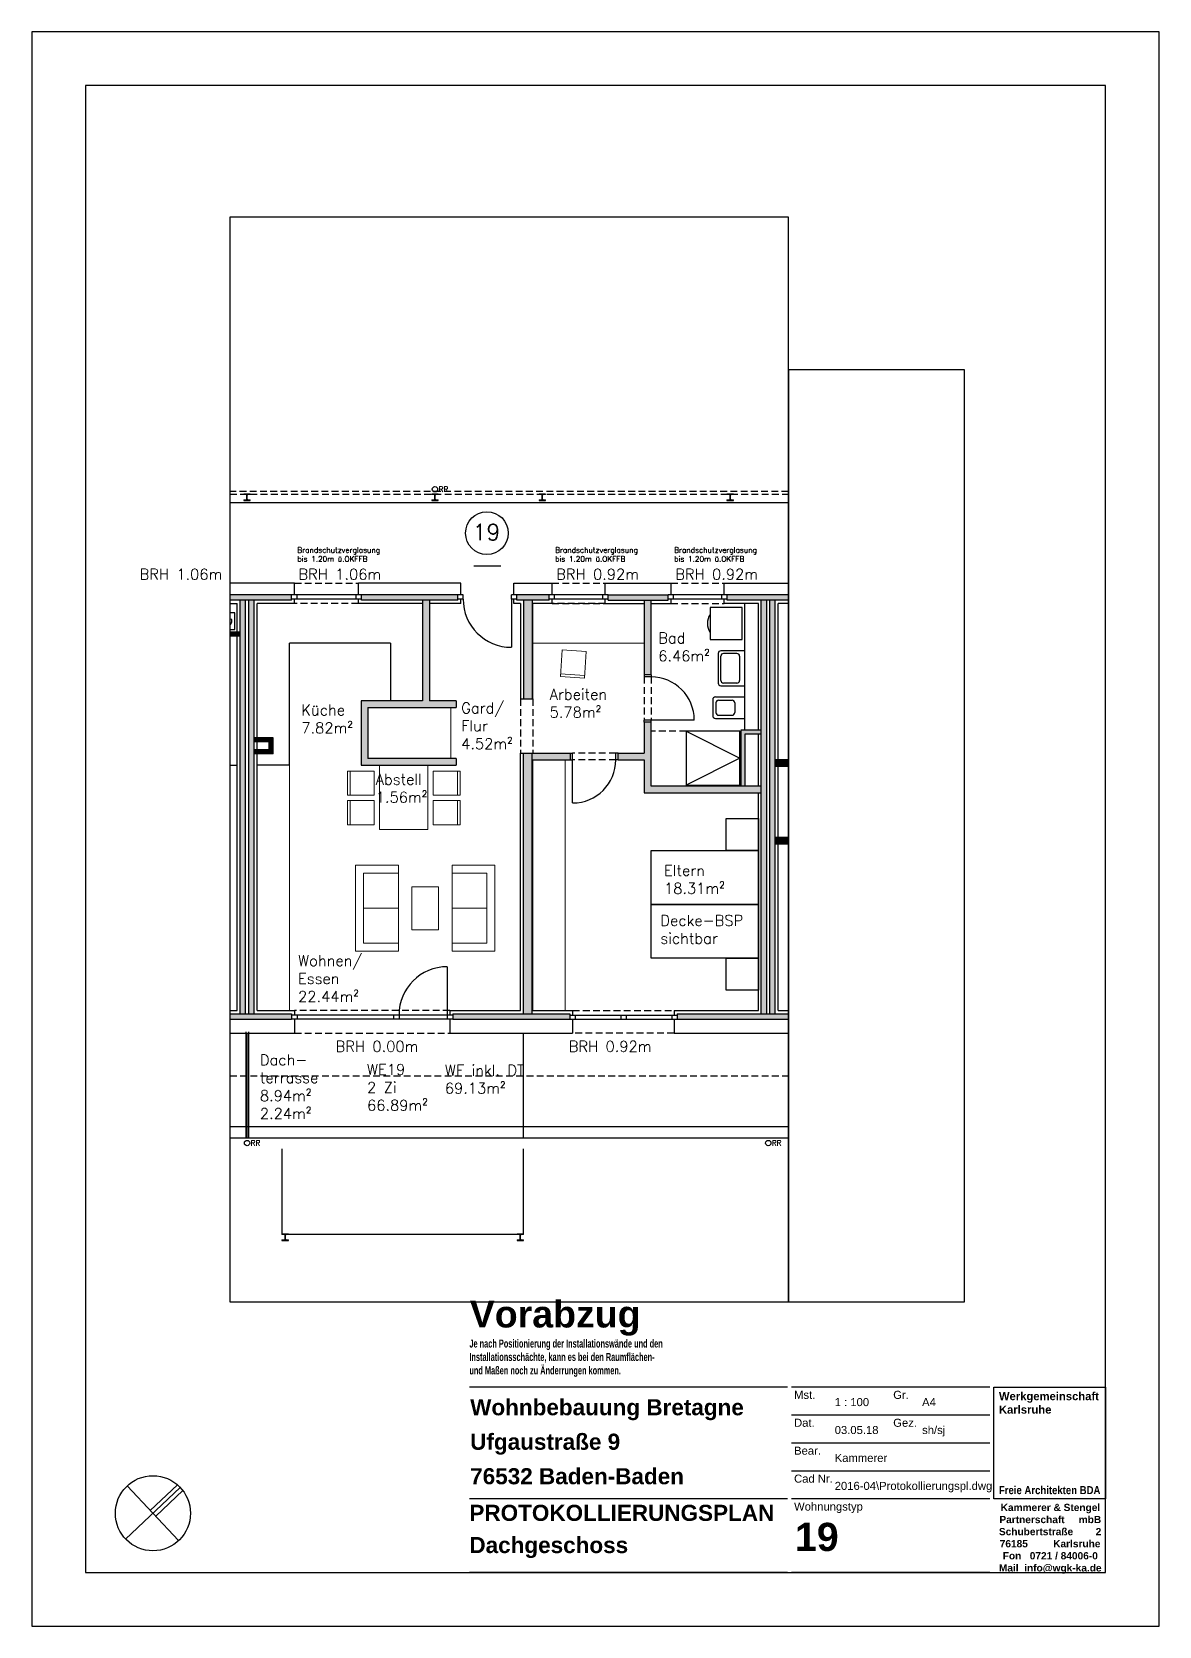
# Model space of a CAD drawing. Header units: metres. Extents: x -2868 to -408, y -3488 to 349.
# Drawn here: x -618.4 to -408.4, y 52.1 to 349.1 of the extents above; entities outside this region: 1.
import ezdxf

# ---------------------------------------------------------------- set-up
doc = ezdxf.new("R2010")
doc.units = ezdxf.units.M
doc.header["$LTSCALE"] = 0.02
doc.header["$XCLIPFRAME"] = 2
doc.linetypes.add('AUSGEZOGEN', pattern=[0])
doc.linetypes.add('VERDECKT', pattern=[9.525, 6.35, -3.175])
for name, color, linetype in [('A--Layout-PLANKOPF', 7, 'AUSGEZOGEN'), ('A-Anmerkungen-BSP-Decken Sichtbar', 10, 'AUSGEZOGEN'), ('A-Grundriss - Ansichtskante', 5, 'AUSGEZOGEN'), ('A-Grundriss - Bad', 4, 'AUSGEZOGEN'), ('A-Grundriss - Dämmung', 2, 'Continuous'), ('A-Grundriss - Fenster', 252, 'AUSGEZOGEN'), ('A-Grundriss - Fenster Sturz', 4, 'VERDECKT'), ('A-Grundriss - Küche', 4, 'AUSGEZOGEN'), ('A-Grundriss - Möbel', 252, 'AUSGEZOGEN'), ('A-Grundriss - Regenleitungen', 4, 'Continuous'), ('A-Grundriss - Regenleitungen Beschrif', 4, 'Continuous'), ('A-Grundriss - Sichtkante verdeckt', 7, 'VERDECKT'), ('A-Grundriss - Stützen-Laubengang', 3, 'AUSGEZOGEN'), ('A-Grundriss - Türen', 2, 'AUSGEZOGEN'), ('A-Grundriss - verdeckt', 255, 'VERDECKT'), ('A-Grundriss - Wand', 3, 'AUSGEZOGEN'), ('A-Layout-Text', 250, 'Continuous'), ('A-Schraffur - Holzbau', 21, 'Continuous'), ('A-Schraffur - Trockenbau', 254, 'Continuous'), ('A-Text BRH', 4, 'Continuous'), ('A-Text Wohnfl', 4, 'Continuous'), ('A-Text Wohnungsnummer', 4, 'Continuous'), ('vermarktung-logo1_1_0', 7, 'Continuous')]:
    doc.layers.add(name, color=color, linetype=linetype)
doc.layers.add('A-Afenster', color=80, linetype='Continuous', plot=False)
doc.styles.add('Arial', font='arial.ttf')
doc.styles.add('ARIAL-FETT', font='arialbd.ttf', dxfattribs={"width": 0.6})
doc.styles.add('Romans', font='Romans.shx')
picture_1 = doc.add_image_def('image1.png', size_in_pixel=(4513, 4513))

# ---------------------------------------------------------------- blocks, each defined once
blk = doc.blocks.new('kopf (mbr)')
at = {"color": 7}
blk.add_line((-37.75, 10), (-10, 10), dxfattribs=at)
at = {"color": 2}
blk.add_lwpolyline([(-37.75, 56), (-10, 56), (-10, 28.25), (-37.75, 28.25)], close=True, dxfattribs=at)
at = {"color": 2, "insert": (-36.46, 54.79), "char_height": 2, "width": 25.2066, "attachment_point": 1, "style": 'ARIAL-FETT'}
blk.add_mtext('{\\W1;Werkgemeinschaft Karlsruhe \\P\\P\\P\\P\\P\\P\\W0.85;Freie Architekten BDA}', dxfattribs=at)
at = {"color": 252, "insert": (-36.5, 27.05), "char_height": 1.8, "width": 25.2921, "attachment_point": 1, "style": 'ARIAL-FETT'}
blk.add_mtext('\\pi0.45859;{\\W1;Kammerer & Stengel \\P\\pi0.15348;Partnerschaft     mbB \\P\\pi0.038063;Schubertstraße        2 \\P\\pi0.23636;76185         Karlsruhe \\P\\pi0.98963;Fon   0721 / 84006-0 \\P\\pi0.028854;Mail  info@wgk-ka.de}', dxfattribs=at)
blk = doc.blocks.new('Zeichnung_1_1', base_point=(0.5, 0.72))
at = {"layer": 'vermarktung-logo1_1_0'}
image = blk.add_image(picture_1, insert=(0.5, 0.72), size_in_units=(1.759, 1.759), dxfattribs=at)
image.set_boundary_path([(-0.5, -0.5), (4512.5, 4512.5)])

msp = doc.modelspace()

# ---------------------------------------------------------------- hatches: boundary and pattern name
at = {"layer": 'A-Schraffur - Holzbau', "ltscale": 10}
h = msp.add_hatch(color=5, dxfattribs=at)
h.dxf.hatch_style = 1
h.paths.add_polyline_path([(-539.01, 244.22), (-556.96, 244.22), (-556.96, 243.22), (-539.01, 243.22)])
h = msp.add_hatch(color=5, dxfattribs=at)
h.dxf.hatch_style = 1
h.paths.add_polyline_path([(-521.98, 244.22), (-528.01, 244.22), (-528.01, 243.22), (-521.98, 243.22)])
h = msp.add_hatch(color=5, dxfattribs=at)
h.dxf.hatch_style = 1
h.paths.add_polyline_path([(-499.81, 244.22), (-510.98, 244.22), (-510.98, 243.22), (-499.81, 243.22)])
h = msp.add_hatch(color=5, dxfattribs=at)
h.dxf.hatch_style = 1
h.paths.add_polyline_path([(-578.56, 243.22), (-579.56, 243.22), (-579.56, 166.12), (-578.56, 166.12)])
h = msp.add_hatch(color=5, dxfattribs=at)
h.dxf.hatch_style = 1
h.paths.add_polyline_path([(-576.96, 243.22), (-577.96, 243.22), (-577.96, 166.12), (-576.96, 166.12)])
h = msp.add_hatch(color=5, dxfattribs=at)
h.dxf.hatch_style = 1
h.paths.add_polyline_path([(-525.16, 243.22), (-526.76, 243.22), (-526.76, 224.82), (-525.16, 224.82)])
h = msp.add_hatch(color=5, dxfattribs=at)
h.dxf.hatch_style = 1
h.paths.add_polyline_path([(-481.46, 243.22), (-482.46, 243.22), (-482.46, 166.12), (-481.46, 166.12)])
h = msp.add_hatch(color=5, dxfattribs=at)
h.dxf.hatch_style = 1
h.paths.add_polyline_path([(-479.86, 243.22), (-480.86, 243.22), (-480.86, 166.12), (-479.86, 166.12)])
h = msp.add_hatch(color=5, dxfattribs=at)
h.dxf.hatch_style = 1
h.paths.add_polyline_path([(-525.16, 214.72), (-526.76, 214.72), (-526.76, 166.12), (-525.16, 166.12)])
h = msp.add_hatch(color=5, dxfattribs=at)
h.dxf.hatch_style = 1
h.paths.add_polyline_path([(-518.16, 166.12), (-539.96, 166.12), (-539.96, 165.12), (-518.16, 165.12)])
at = {"layer": 'A-Schraffur - Trockenbau', "ltscale": 10}
h = msp.add_hatch(color=5, dxfattribs=at)
h.dxf.hatch_style = 1
h.paths.add_polyline_path([(-539.31, 224.47), (-544.31, 224.47), (-544.31, 243.22), (-545.56, 243.22), (-545.56, 224.47), (-557.01, 224.47), (-557.01, 212.47), (-539.31, 212.47), (-539.31, 213.72), (-555.76, 213.72), (-555.76, 223.22), (-539.31, 223.22)])
h = msp.add_hatch(color=5, dxfattribs=at)
h.dxf.hatch_style = 1
h.paths.add_polyline_path([(-503.01, 243.22), (-504.26, 243.22), (-504.26, 229.32), (-503.01, 229.32)])
h = msp.add_hatch(color=5, dxfattribs=at)
h.dxf.hatch_style = 1
h.paths.add_polyline_path([(-482.46, 208.57), (-503.01, 208.57), (-503.01, 220.47), (-504.26, 220.47), (-504.26, 214.72), (-509.16, 214.72), (-509.16, 213.47), (-504.26, 213.47), (-504.26, 207.32), (-482.46, 207.32)])
h = msp.add_hatch(color=5, dxfattribs=at)
h.dxf.hatch_style = 1
h.paths.add_polyline_path([(-573.41, 217.57), (-576.96, 217.57), (-576.96, 216.82), (-574.16, 216.82), (-574.16, 215.32), (-576.96, 215.32), (-576.96, 214.57), (-573.41, 214.57)])
h = msp.add_hatch(color=5, dxfattribs=at)
h.dxf.hatch_style = 1
h.paths.add_polyline_path([(-482.46, 218.97), (-486.26, 218.97), (-486.26, 208.57), (-485.51, 208.57), (-485.51, 218.22), (-482.46, 218.22)])
h = msp.add_hatch(color=5, dxfattribs=at)
h.dxf.hatch_style = 1
h.paths.add_polyline_path([(-518.01, 214.72), (-525.16, 214.72), (-525.16, 213.47), (-518.01, 213.47)])
at = {"layer": 'A-Text Wohnungsnummer', "ltscale": 10}
h = msp.add_hatch(dxfattribs=at)
h.set_pattern_fill('ANGLE', color=256, angle=-90)
h.set_pattern_definition([(270, (-1545.32, 5779.73), (69.85, -2e-15), [50.8, -19.05]), (360, (-1545.32, 5779.73), (6e-15, 69.85), [50.8, -19.05])])
h.paths.add_polyline_path([(-533.51, 247.04), (-531.01, 249.54), (-536.01, 249.54)])

# ---------------------------------------------------------------- linework, layer by layer
at = {"layer": 'A--Layout-PLANKOPF'}
for p, q in [((-477.6, 96.57), (-536.85, 96.57)), ((-439.92, 96.57), (-476.85, 96.57)), ((-439.92, 91.37), (-476.85, 91.37)), ((-439.92, 86.17), (-476.85, 86.17)), ((-439.92, 80.97), (-476.85, 80.97)), ((-477.6, 75.76), (-536.85, 75.76)), ((-439.92, 75.76), (-476.85, 75.76)), ((-477.6, 62.07), (-536.85, 62.07)), ((-439.92, 62.07), (-476.85, 62.07))]:
    msp.add_line(p, q, dxfattribs=at)
at = {"layer": 'A-Afenster'}
for points in [[(-618.35, 52.07), (-408.35, 52.07), (-408.35, 349.07), (-618.35, 349.07)], [(-608.35, 62.07), (-418.35, 62.07), (-418.35, 339.07), (-608.35, 339.07)]]:
    msp.add_lwpolyline(points, close=True, dxfattribs=at)
at = {"layer": 'A-Afenster', "linetype": 'Continuous'}
for points in [[(-581.45, 112.51), (-477.42, 112.51), (-477.42, 314.53), (-581.45, 314.53)], [(-477.42, 112.51), (-444.62, 112.51), (-444.62, 286.11), (-477.42, 286.11)]]:
    msp.add_lwpolyline(points, close=True, dxfattribs=at)
at = {"layer": 'A-Anmerkungen-BSP-Decken Sichtbar', "ltscale": 10}
msp.add_lwpolyline([(-581.45, 237.77), (-580.56, 237.77), (-580.56, 240.87), (-581.45, 240.87)], dxfattribs=at)
at = {"layer": 'A-Grundriss - Ansichtskante', "linetype": 'VERDECKT', "ltscale": 10}
for p, q in [((-477.42, 263.47), (-581.45, 263.47)), ((-581.45, 262.97), (-477.42, 262.97)), ((-581.45, 154.62), (-477.42, 154.62))]:
    msp.add_line(p, q, dxfattribs=at)
at = {"layer": 'A-Grundriss - Ansichtskante', "ltscale": 10}
for p, q in [((-581.45, 261.37), (-477.42, 261.37)), ((-578.51, 162.77), (-578.51, 142.97)), ((-578.26, 142.97), (-578.26, 162.57)), ((-578.26, 142.97), (-578.26, 162.57)), ((-578.01, 162.77), (-578.01, 142.97)), ((-526.76, 142.97), (-526.76, 162.57)), ((-477.42, 145.12), (-581.45, 145.12)), ((-477.42, 142.97), (-581.45, 142.97))]:
    msp.add_line(p, q, dxfattribs=at)
msp.add_lwpolyline([(-571.76, 140.97), (-571.76, 125.12), (-526.76, 125.12), (-526.76, 140.97)], dxfattribs=at)
at = {"layer": 'A-Grundriss - Bad', "ltscale": 10}
for p, q in [((-485.51, 218.97), (-485.51, 242.57)), ((-490.51, 233.27), (-490.51, 227.77)), ((-485.51, 233.77), (-490.01, 233.77)), ((-490.01, 228.27), (-490.01, 232.77)), ((-487.01, 233.27), (-489.51, 233.27)), ((-486.51, 232.77), (-486.51, 228.27)), ((-490.01, 227.27), (-485.51, 227.27)), ((-487.01, 227.77), (-489.51, 227.77)), ((-491.51, 224.67), (-491.51, 221.67)), ((-491.01, 225.17), (-485.51, 225.17)), ((-490.91, 224.07), (-490.91, 222.27)), ((-490.41, 224.57), (-487.91, 224.57)), ((-487.41, 224.07), (-487.41, 222.27)), ((-491.01, 221.17), (-485.51, 221.17)), ((-490.41, 221.77), (-487.91, 221.77))]:
    msp.add_line(p, q, dxfattribs=at)
at = {"layer": 'A-Grundriss - Bad', "linetype": 'VERDECKT', "ltscale": 10}
msp.add_line((-496.46, 218.77), (-503.01, 218.77), dxfattribs=at)
at = {"layer": 'A-Grundriss - Bad', "ltscale": 10}
for points in [[(-486.01, 235.87), (-486.01, 241.87), (-492.01, 241.87), (-492.01, 235.87)], [(-496.46, 208.77), (-486.46, 208.77), (-486.46, 218.77), (-496.46, 218.77)]]:
    msp.add_lwpolyline(points, close=True, dxfattribs=at)
msp.add_lwpolyline([(-496.46, 218.77), (-486.46, 213.77), (-496.46, 208.77)], dxfattribs=at)
for centre, radius, start, end in [((-489.51, 238.87), 3, 146.4427, 213.5573), ((-490.01, 233.27), 0.5, 90, 180), ((-489.51, 232.77), 0.5, 90, 180), ((-487.01, 232.77), 0.5, 0, 90), ((-490.01, 227.77), 0.5, 180, 270), ((-489.51, 228.27), 0.5, 180, 270), ((-487.01, 228.27), 0.5, 270, 0), ((-491.01, 224.67), 0.5, 90, 180), ((-490.41, 224.07), 0.5, 90, 180), ((-487.91, 224.07), 0.5, 0, 90), ((-491.01, 221.67), 0.5, 180, 270), ((-490.41, 222.27), 0.5, 180, 270), ((-487.91, 222.27), 0.5, 270, 0)]:
    msp.add_arc(centre, radius, start, end, dxfattribs=at)
at = {"layer": 'A-Grundriss - Dämmung', "ltscale": 10}
for p, q in [((-569.41, 246.37), (-581.45, 246.37)), ((-569.41, 244.22), (-569.41, 246.37)), ((-538.46, 246.37), (-557.51, 246.37)), ((-557.51, 244.22), (-557.51, 246.37)), ((-538.46, 244.22), (-538.46, 246.37)), ((-528.56, 246.37), (-521.43, 246.37)), ((-528.56, 244.22), (-528.56, 246.37)), ((-521.43, 244.22), (-521.43, 246.37)), ((-511.53, 244.22), (-511.53, 246.37)), ((-511.53, 246.37), (-499.26, 246.37)), ((-499.26, 244.22), (-499.26, 246.37)), ((-489.36, 244.22), (-489.36, 246.37)), ((-489.36, 246.37), (-477.42, 246.37)), ((-581.45, 242.57), (-580.11, 242.57)), ((-580.11, 237.32), (-580.11, 242.57)), ((-569.41, 242.57), (-576.41, 242.57)), ((-576.41, 217.57), (-576.41, 242.57)), ((-569.41, 242.57), (-569.41, 243.42)), ((-557.51, 242.57), (-557.51, 243.39)), ((-545.56, 242.57), (-557.51, 242.57)), ((-538.46, 242.57), (-544.31, 242.57)), ((-538.46, 242.57), (-538.46, 243.42)), ((-528.56, 242.57), (-528.56, 243.42)), ((-527.31, 242.57), (-528.56, 242.57)), ((-527.31, 242.57), (-527.31, 224.82)), ((-521.43, 242.57), (-525.01, 242.57)), ((-525.01, 224.82), (-525.01, 242.57)), ((-521.43, 242.57), (-521.43, 243.42)), ((-511.53, 242.57), (-511.53, 243.39)), ((-511.53, 242.57), (-504.26, 242.57)), ((-503.01, 242.57), (-499.26, 242.57)), ((-499.26, 242.57), (-499.26, 243.42)), ((-489.36, 242.57), (-489.36, 243.39)), ((-483.01, 242.57), (-489.36, 242.57)), ((-483.01, 218.97), (-483.01, 242.57)), ((-479.31, 213.47), (-479.31, 242.57)), ((-477.42, 242.57), (-479.31, 242.57)), ((-580.11, 166.77), (-580.11, 236.57)), ((-527.31, 224.82), (-526.76, 224.82)), ((-525.16, 224.82), (-525.01, 224.82)), ((-576.41, 215.32), (-576.41, 216.82)), ((-483.01, 208.57), (-483.01, 218.22)), ((-576.41, 166.77), (-576.41, 214.57)), ((-527.31, 166.77), (-527.31, 214.72)), ((-527.31, 214.72), (-526.76, 214.72)), ((-525.01, 166.77), (-525.01, 213.47)), ((-479.31, 199.02), (-479.31, 212.22)), ((-483.01, 166.77), (-483.01, 207.32)), ((-479.31, 166.77), (-479.31, 197.77)), ((-581.45, 166.77), (-580.11, 166.77)), ((-576.41, 166.77), (-569.41, 166.77)), ((-569.41, 166.77), (-569.41, 165.92)), ((-540.51, 166.77), (-527.31, 166.77)), ((-540.51, 166.77), (-540.51, 165.92)), ((-525.01, 166.77), (-517.61, 166.77)), ((-517.61, 166.77), (-517.61, 165.92)), ((-498.71, 166.77), (-483.01, 166.77)), ((-498.71, 166.77), (-498.71, 165.92)), ((-479.31, 166.77), (-477.42, 166.77)), ((-569.41, 165.12), (-569.41, 162.57)), ((-540.51, 165.12), (-540.51, 162.57)), ((-517.61, 165.12), (-517.61, 162.57)), ((-498.71, 165.12), (-498.71, 162.57)), ((-581.45, 162.57), (-569.41, 162.57)), ((-540.51, 162.57), (-517.61, 162.57)), ((-498.71, 162.57), (-477.42, 162.57))]:
    msp.add_line(p, q, dxfattribs=at)
at = {"layer": 'A-Grundriss - Fenster', "ltscale": 10}
for p, q in [((-556.96, 244.22), (-569.96, 244.22)), ((-568.96, 243.42), (-568.96, 244.22)), ((-557.96, 243.42), (-557.96, 244.22)), ((-510.98, 244.22), (-521.98, 244.22)), ((-520.98, 243.42), (-520.98, 244.22)), ((-511.98, 243.42), (-511.98, 244.22)), ((-488.81, 244.22), (-499.81, 244.22)), ((-498.81, 243.42), (-498.81, 244.22)), ((-489.81, 243.42), (-489.81, 244.22)), ((-556.96, 243.42), (-569.96, 243.42)), ((-510.98, 243.42), (-521.98, 243.42)), ((-488.81, 243.42), (-499.81, 243.42)), ((-540.96, 174.92), (-540.96, 165.92)), ((-539.96, 165.92), (-569.96, 165.92)), ((-539.96, 165.12), (-569.96, 165.12)), ((-568.96, 165.92), (-568.96, 165.12)), ((-550.96, 165.92), (-550.96, 165.12)), ((-549.96, 165.92), (-549.96, 165.12)), ((-540.96, 165.92), (-540.96, 165.12)), ((-518.16, 165.92), (-498.16, 165.92)), ((-518.16, 165.12), (-498.16, 165.12)), ((-517.16, 165.92), (-517.16, 165.12)), ((-508.66, 165.92), (-508.66, 165.12)), ((-507.66, 165.92), (-507.66, 165.12)), ((-499.16, 165.92), (-499.16, 165.12))]:
    msp.add_line(p, q, dxfattribs=at)
msp.add_arc((-540.96, 165.92), 9, 90, 180, dxfattribs=at)
at = {"layer": 'A-Grundriss - Fenster Sturz', "ltscale": 10}
for p, q in [((-569.41, 246.37), (-557.51, 246.37)), ((-521.43, 246.37), (-511.53, 246.37)), ((-499.26, 246.37), (-489.36, 246.37)), ((-557.51, 242.57), (-569.41, 242.57)), ((-511.53, 242.57), (-521.43, 242.57)), ((-521.43, 242.57), (-511.53, 242.57)), ((-499.26, 242.57), (-489.36, 242.57)), ((-540.51, 166.77), (-569.41, 166.77)), ((-517.61, 166.77), (-498.71, 166.77)), ((-569.41, 162.57), (-540.51, 162.57)), ((-498.71, 162.57), (-517.61, 162.57))]:
    msp.add_line(p, q, dxfattribs=at)
at = {"layer": 'A-Grundriss - Küche', "ltscale": 10}
for p, q in [((-551.56, 235.17), (-570.36, 235.17)), ((-570.36, 212.47), (-570.36, 235.17)), ((-551.56, 235.17), (-551.56, 224.47)), ((-581.45, 212.47), (-580.11, 212.47)), ((-570.36, 212.47), (-576.41, 212.47))]:
    msp.add_line(p, q, dxfattribs=at)
at = {"layer": 'A-Grundriss - Möbel', "linetype": 'Continuous', "lineweight": 18, "ltscale": 100}
for p, q in [((-504.26, 235.17), (-525.01, 235.17)), ((-519.56, 233.95), (-519.9, 228.96)), ((-515.07, 233.64), (-519.56, 233.95)), ((-515.41, 228.65), (-515.07, 233.64)), ((-519.9, 228.96), (-515.41, 228.65)), ((-515.38, 229.15), (-519.87, 229.46)), ((-540.31, 213.72), (-540.31, 223.22)), ((-570.36, 212.47), (-570.36, 166.77)), ((-559.58, 211.36), (-554.58, 211.36)), ((-559.58, 206.86), (-559.58, 211.36)), ((-559.08, 211.36), (-559.08, 206.86)), ((-554.58, 211.36), (-554.58, 206.86)), ((-553.58, 200.47), (-553.58, 212.47)), ((-544.58, 212.47), (-553.58, 212.47)), ((-544.58, 212.47), (-544.58, 200.47)), ((-538.58, 211.36), (-543.58, 211.36)), ((-543.58, 211.36), (-543.58, 206.86)), ((-539.08, 211.36), (-539.08, 206.86)), ((-538.58, 206.86), (-538.58, 211.36)), ((-519.01, 166.82), (-519.01, 213.47)), ((-554.58, 206.86), (-559.58, 206.86)), ((-559.58, 205.86), (-554.58, 205.86)), ((-559.58, 201.36), (-559.58, 205.86)), ((-559.08, 205.86), (-559.08, 201.36)), ((-554.58, 205.86), (-554.58, 201.36)), ((-543.58, 206.86), (-538.58, 206.86)), ((-543.58, 205.86), (-543.58, 201.36)), ((-538.58, 205.86), (-543.58, 205.86)), ((-539.08, 205.86), (-539.08, 201.36)), ((-538.58, 201.36), (-538.58, 205.86)), ((-554.58, 201.36), (-559.58, 201.36)), ((-544.58, 200.47), (-553.58, 200.47)), ((-543.58, 201.36), (-538.58, 201.36)), ((-558.08, 193.82), (-550.08, 193.82)), ((-558.08, 177.82), (-558.08, 193.82)), ((-550.08, 177.82), (-550.08, 193.82)), ((-540.08, 177.82), (-540.08, 193.82)), ((-532.08, 193.82), (-540.08, 193.82)), ((-532.08, 177.82), (-532.08, 193.82)), ((-556.58, 192.32), (-550.08, 192.32)), ((-556.58, 192.32), (-550.08, 192.32)), ((-556.58, 179.32), (-556.58, 192.32)), ((-533.58, 192.32), (-540.08, 192.32)), ((-533.58, 192.32), (-540.08, 192.32)), ((-533.58, 179.32), (-533.58, 192.32)), ((-542.58, 189.82), (-547.58, 189.82)), ((-547.58, 181.82), (-547.58, 189.82)), ((-542.58, 181.82), (-542.58, 189.82)), ((-556.58, 185.82), (-550.08, 185.82)), ((-533.58, 185.82), (-540.08, 185.82)), ((-542.58, 181.82), (-547.58, 181.82)), ((-556.58, 179.32), (-550.08, 179.32)), ((-533.58, 179.32), (-540.08, 179.32)), ((-558.08, 177.82), (-550.08, 177.82)), ((-532.08, 177.82), (-540.08, 177.82))]:
    msp.add_line(p, q, dxfattribs=at)
at = {"layer": 'A-Grundriss - Möbel', "ltscale": 10}
for points in [[(-489.01, 202.54), (-483.01, 202.54), (-483.01, 196.54), (-489.01, 196.54)], [(-503.01, 196.54), (-483.01, 196.54), (-483.01, 186.54), (-503.01, 186.54)], [(-503.01, 186.54), (-483.01, 186.54), (-483.01, 176.54), (-503.01, 176.54)], [(-489.01, 176.54), (-483.01, 176.54), (-483.01, 170.54), (-489.01, 170.54)]]:
    msp.add_lwpolyline(points, close=True, dxfattribs=at)
at = {"layer": 'A-Grundriss - Regenleitungen', "ltscale": 10}
for centre in [(-543.26, 263.87), (-578.26, 142.07), (-481.16, 142.07)]:
    msp.add_circle(centre, 0.5, dxfattribs=at)
at = {"layer": 'A-Grundriss - Sichtkante verdeckt', "ltscale": 10}
for p, q in [((-504.26, 228.92), (-504.26, 220.87)), ((-503.01, 228.92), (-503.01, 220.87)), ((-527.31, 224.82), (-527.31, 214.72)), ((-525.01, 224.82), (-525.01, 214.72)), ((-509.56, 214.72), (-517.61, 214.72)), ((-509.56, 213.47), (-517.61, 213.47))]:
    msp.add_line(p, q, dxfattribs=at)
at = {"layer": 'A-Grundriss - Stützen-Laubengang', "ltscale": 10}
for p, q in [((-578.86, 262.97), (-578.86, 262.86)), ((-577.66, 262.97), (-578.86, 262.97)), ((-578.41, 262.86), (-578.86, 262.86)), ((-578.86, 261.88), (-578.41, 261.88)), ((-578.86, 261.88), (-578.86, 261.77)), ((-578.86, 261.77), (-577.66, 261.77)), ((-578.29, 262), (-578.29, 262.74)), ((-578.23, 262), (-578.23, 262.74)), ((-577.66, 262.86), (-578.11, 262.86)), ((-578.11, 261.88), (-577.66, 261.88)), ((-577.66, 262.86), (-577.66, 262.97)), ((-577.66, 261.77), (-577.66, 261.88)), ((-543.86, 262.97), (-543.86, 262.86)), ((-542.66, 262.97), (-543.86, 262.97)), ((-543.41, 262.86), (-543.86, 262.86)), ((-543.86, 261.88), (-543.41, 261.88)), ((-543.86, 261.88), (-543.86, 261.77)), ((-543.86, 261.77), (-542.66, 261.77)), ((-543.29, 262), (-543.29, 262.74)), ((-543.23, 262), (-543.23, 262.74)), ((-542.66, 262.86), (-543.11, 262.86)), ((-543.11, 261.88), (-542.66, 261.88)), ((-542.66, 262.86), (-542.66, 262.97)), ((-542.66, 261.77), (-542.66, 261.88)), ((-523.86, 262.97), (-523.86, 262.86)), ((-522.66, 262.97), (-523.86, 262.97)), ((-523.41, 262.86), (-523.86, 262.86)), ((-523.86, 261.88), (-523.41, 261.88)), ((-523.86, 261.88), (-523.86, 261.77)), ((-523.86, 261.77), (-522.66, 261.77)), ((-523.29, 262), (-523.29, 262.74)), ((-523.23, 262), (-523.23, 262.74)), ((-522.66, 262.86), (-523.11, 262.86)), ((-523.11, 261.88), (-522.66, 261.88)), ((-522.66, 262.86), (-522.66, 262.97)), ((-522.66, 261.77), (-522.66, 261.88)), ((-488.86, 262.97), (-488.86, 262.86)), ((-487.66, 262.97), (-488.86, 262.97)), ((-488.41, 262.86), (-488.86, 262.86)), ((-488.86, 261.88), (-488.41, 261.88)), ((-488.86, 261.88), (-488.86, 261.77)), ((-488.86, 261.77), (-487.66, 261.77)), ((-488.29, 262), (-488.29, 262.74)), ((-488.23, 262), (-488.23, 262.74)), ((-487.66, 262.86), (-488.11, 262.86)), ((-488.11, 261.88), (-487.66, 261.88)), ((-487.66, 262.86), (-487.66, 262.97)), ((-487.66, 261.77), (-487.66, 261.88)), ((-571.76, 125.12), (-571.76, 125.01)), ((-570.56, 125.12), (-571.76, 125.12)), ((-571.31, 125.01), (-571.76, 125.01)), ((-571.19, 124.15), (-571.19, 124.89)), ((-571.13, 124.15), (-571.13, 124.89)), ((-570.56, 125.01), (-571.01, 125.01)), ((-570.56, 125.01), (-570.56, 125.12)), ((-527.96, 125.12), (-527.96, 125.01)), ((-526.76, 125.12), (-527.96, 125.12)), ((-527.51, 125.01), (-527.96, 125.01)), ((-527.39, 124.15), (-527.39, 124.89)), ((-527.33, 124.15), (-527.33, 124.89)), ((-526.76, 125.01), (-527.21, 125.01)), ((-526.76, 125.01), (-526.76, 125.12)), ((-571.76, 124.03), (-571.31, 124.03)), ((-571.76, 124.03), (-571.76, 123.92)), ((-571.76, 123.92), (-570.56, 123.92)), ((-571.01, 124.03), (-570.56, 124.03)), ((-570.56, 123.92), (-570.56, 124.03)), ((-527.96, 124.03), (-527.51, 124.03)), ((-527.96, 124.03), (-527.96, 123.92)), ((-527.96, 123.92), (-526.76, 123.92)), ((-527.21, 124.03), (-526.76, 124.03)), ((-526.76, 123.92), (-526.76, 124.03))]:
    msp.add_line(p, q, dxfattribs=at)
for centre, start, end in [((-578.41, 262.74), 0, 90), ((-578.41, 262), 270, 0), ((-578.11, 262.74), 90, 180), ((-578.11, 262), 180, 270), ((-543.41, 262.74), 0, 90), ((-543.41, 262), 270, 0), ((-543.11, 262.74), 90, 180), ((-543.11, 262), 180, 270), ((-523.41, 262.74), 0, 90), ((-523.41, 262), 270, 0), ((-523.11, 262.74), 90, 180), ((-523.11, 262), 180, 270), ((-488.41, 262.74), 0, 90), ((-488.41, 262), 270, 0), ((-488.11, 262.74), 90, 180), ((-488.11, 262), 180, 270), ((-571.31, 124.89), 0, 90), ((-571.01, 124.89), 90, 180), ((-527.51, 124.89), 0, 90), ((-527.21, 124.89), 90, 180), ((-571.31, 124.15), 270, 0), ((-571.01, 124.15), 180, 270), ((-527.51, 124.15), 270, 0), ((-527.21, 124.15), 180, 270)]:
    msp.add_arc(centre, 0.12, start, end, dxfattribs=at)
at = {"layer": 'A-Grundriss - Türen', "ltscale": 10}
for p, q in [((-538.01, 244.22), (-539.01, 244.22)), ((-538.01, 243.42), (-538.01, 244.22)), ((-528.01, 244.22), (-529.01, 244.22)), ((-529.01, 243.42), (-529.01, 244.22)), ((-538.01, 243.42), (-539.01, 243.42)), ((-529.01, 243.42), (-529.01, 234.42)), ((-528.01, 243.42), (-529.01, 243.42)), ((-504.26, 229.32), (-504.26, 228.92)), ((-503.01, 228.92), (-504.26, 228.92)), ((-503.01, 229.32), (-503.01, 228.92)), ((-503.01, 220.87), (-504.26, 220.87)), ((-504.26, 220.47), (-504.26, 220.87)), ((-503.01, 220.47), (-503.01, 220.87)), ((-494.96, 220.87), (-503.01, 220.87)), ((-518.01, 214.72), (-517.61, 214.72)), ((-517.61, 213.47), (-517.61, 214.72)), ((-509.56, 213.47), (-509.56, 214.72)), ((-509.16, 214.72), (-509.56, 214.72)), ((-518.01, 213.47), (-517.61, 213.47)), ((-517.61, 205.42), (-517.61, 213.47)), ((-509.16, 213.47), (-509.56, 213.47))]:
    msp.add_line(p, q, dxfattribs=at)
for centre, radius, start, end in [((-529.01, 243.42), 9, 180, 270), ((-503.01, 220.87), 8.05, 360, 90), ((-517.61, 213.47), 8.05, 270, 0)]:
    msp.add_arc(centre, radius, start, end, dxfattribs=at)
at = {"layer": 'A-Grundriss - verdeckt', "ltscale": 10}
msp.add_arc((-582.11, 239.32), 1, 311.0032, 48.9968, dxfattribs=at)
at = {"layer": 'A-Grundriss - Wand', "ltscale": 10}
for p, q in [((-569.96, 244.22), (-581.45, 244.22)), ((-569.96, 243.22), (-569.96, 244.22)), ((-539.01, 244.22), (-556.96, 244.22)), ((-556.96, 243.22), (-556.96, 244.22)), ((-539.01, 243.22), (-539.01, 244.22)), ((-521.98, 244.22), (-528.01, 244.22)), ((-528.01, 243.22), (-528.01, 244.22)), ((-521.98, 243.22), (-521.98, 244.22)), ((-510.98, 243.22), (-510.98, 244.22)), ((-510.98, 244.22), (-499.81, 244.22)), ((-499.81, 243.22), (-499.81, 244.22)), ((-488.81, 243.22), (-488.81, 244.22)), ((-477.42, 244.22), (-488.81, 244.22)), ((-569.96, 243.22), (-581.45, 243.22)), ((-579.56, 166.12), (-579.56, 243.22)), ((-578.56, 166.12), (-578.56, 243.22)), ((-577.96, 166.12), (-577.96, 243.22)), ((-576.96, 166.12), (-576.96, 243.22)), ((-539.01, 243.22), (-556.96, 243.22)), ((-545.56, 243.22), (-545.56, 224.47)), ((-544.31, 243.22), (-544.31, 224.47)), ((-521.98, 243.22), (-528.01, 243.22)), ((-526.76, 243.22), (-526.76, 224.82)), ((-525.16, 243.22), (-525.16, 224.82)), ((-510.98, 243.22), (-499.81, 243.22)), ((-504.26, 243.22), (-504.26, 229.32)), ((-503.01, 229.32), (-503.01, 243.22)), ((-477.42, 243.22), (-488.81, 243.22)), ((-482.46, 166.12), (-482.46, 243.22)), ((-481.46, 166.12), (-481.46, 243.22)), ((-480.86, 166.12), (-480.86, 243.22)), ((-479.86, 166.12), (-479.86, 243.22)), ((-581.45, 237.32), (-579.56, 237.32)), ((-581.45, 236.57), (-579.56, 236.57)), ((-503.01, 229.32), (-504.26, 229.32)), ((-557.01, 224.47), (-557.01, 212.47)), ((-545.56, 224.47), (-557.01, 224.47)), ((-555.76, 223.22), (-539.31, 223.22)), ((-555.76, 223.22), (-555.76, 213.72)), ((-539.31, 224.47), (-544.31, 224.47)), ((-539.31, 224.47), (-539.31, 223.22)), ((-526.76, 224.82), (-525.16, 224.82)), ((-504.26, 220.47), (-504.26, 214.72)), ((-503.01, 220.47), (-504.26, 220.47)), ((-503.01, 208.57), (-503.01, 220.47)), ((-573.41, 217.57), (-576.96, 217.57)), ((-574.16, 216.82), (-576.96, 216.82)), ((-574.16, 215.32), (-574.16, 216.82)), ((-573.41, 214.57), (-573.41, 217.57)), ((-486.26, 218.97), (-486.26, 208.57)), ((-482.46, 218.97), (-486.26, 218.97)), ((-482.46, 218.22), (-485.51, 218.22)), ((-485.51, 218.22), (-485.51, 208.57)), ((-574.16, 215.32), (-576.96, 215.32)), ((-573.41, 214.57), (-576.96, 214.57)), ((-526.76, 166.12), (-526.76, 214.72)), ((-526.76, 214.72), (-525.16, 214.72)), ((-525.16, 166.12), (-525.16, 214.72)), ((-525.16, 214.72), (-518.01, 214.72)), ((-518.01, 213.47), (-518.01, 214.72)), ((-509.16, 214.72), (-504.26, 214.72)), ((-509.16, 213.47), (-509.16, 214.72)), ((-557.01, 212.47), (-539.31, 212.47)), ((-539.31, 213.72), (-555.76, 213.72)), ((-539.31, 213.72), (-539.31, 212.47)), ((-525.16, 213.47), (-518.01, 213.47)), ((-509.16, 213.47), (-504.26, 213.47)), ((-504.26, 213.47), (-504.26, 207.32)), ((-477.42, 213.47), (-479.86, 213.47)), ((-477.42, 212.22), (-479.86, 212.22)), ((-482.46, 208.57), (-503.01, 208.57)), ((-504.26, 207.32), (-482.46, 207.32)), ((-477.42, 199.02), (-479.86, 199.02)), ((-477.42, 197.77), (-479.86, 197.77)), ((-581.45, 166.12), (-569.96, 166.12)), ((-581.45, 165.12), (-569.96, 165.12)), ((-569.96, 166.12), (-569.96, 165.12)), ((-539.96, 166.12), (-518.16, 166.12)), ((-539.96, 166.12), (-539.96, 165.12)), ((-539.96, 165.12), (-518.16, 165.12)), ((-518.16, 166.12), (-518.16, 165.12)), ((-498.16, 166.12), (-498.16, 165.12)), ((-498.16, 166.12), (-477.42, 166.12)), ((-498.16, 165.12), (-477.42, 165.12))]:
    msp.add_line(p, q, dxfattribs=at)
at = {"layer": 'A-Layout-Text'}
for p, q in [((-600.9, 68.3), (-590.71, 77.9)), ((-591.01, 68), (-600.6, 78.2)), ((-596.32, 73.64), (-591.25, 78.41)), ((-595.29, 72.55), (-590.22, 77.32))]:
    msp.add_line(p, q, dxfattribs=at)
msp.add_circle((-595.8, 73.1), 7, dxfattribs=at)
at = {"layer": 'A-Schraffur - Holzbau', "color": 5, "ltscale": 10}
for points in [[(-581.45, 243.91), (-581.45, 244.22), (-569.96, 243.22), (-569.96, 244.22)], [(-581.45, 243.22), (-581.45, 243.91), (-581.45, 243.22), (-569.96, 243.22)], [(-477.42, 243.56), (-477.42, 243.22), (-488.81, 244.22), (-488.81, 243.22)], [(-477.42, 244.22), (-477.42, 243.56), (-477.42, 244.22), (-488.81, 244.22)], [(-581.45, 165.81), (-581.45, 166.12), (-569.96, 165.12), (-569.96, 166.12)], [(-581.45, 165.12), (-581.45, 165.81), (-581.45, 165.12), (-569.96, 165.12)], [(-477.42, 165.21), (-477.42, 165.12), (-498.16, 166.12), (-498.16, 165.12)], [(-477.42, 166.12), (-477.42, 165.21), (-477.42, 166.12), (-498.16, 166.12)]]:
    msp.add_solid(points, dxfattribs=at)
at = {"layer": 'A-Schraffur - Trockenbau', "color": 5, "ltscale": 10}
for points in [[(-581.45, 236.79), (-581.45, 237.32), (-579.56, 236.57), (-579.56, 237.32)], [(-581.45, 236.57), (-581.45, 236.79), (-581.45, 236.57), (-579.56, 236.57)], [(-477.42, 213.35), (-477.42, 212.22), (-479.86, 213.47), (-479.86, 212.22)], [(-477.42, 213.47), (-477.42, 213.35), (-477.42, 213.47), (-479.86, 213.47)], [(-477.42, 198.74), (-477.42, 197.77), (-479.86, 199.02), (-479.86, 197.77)], [(-477.42, 199.02), (-477.42, 198.74), (-477.42, 199.02), (-479.86, 199.02)]]:
    msp.add_solid(points, dxfattribs=at)
at = {"layer": 'A-Text Wohnungsnummer', "ltscale": 10}
msp.add_line((-531.01, 249.54), (-536.01, 249.54), dxfattribs=at)
msp.add_circle((-533.58, 255.7), 3.98, dxfattribs=at)

# ---------------------------------------------------------------- block references
at = {"linetype": 'Continuous', "ltscale": 10, "xscale": 10, "yscale": 10}
msp.add_blockref('Zeichnung_1_1', (-2868.29, -3488.33), dxfattribs=at)
at = {"layer": 'A-Layout-Text', "xscale": 0.75, "yscale": 0.75, "zscale": 0.75}
msp.add_blockref('kopf (mbr)', (-410.85, 54.57), dxfattribs=at)

# ---------------------------------------------------------------- texts
at = {"layer": 'A--Layout-PLANKOPF', "color": 10, "style": 'ARIAL-FETT'}
msp.add_text('Vorabzug', height=5, dxfattribs=at).set_placement((-536.78, 107.71))
at = {"layer": 'A--Layout-PLANKOPF', "style": 'Arial'}
for s, p in [('Mst.', (-476.36, 94.41, -21.79)), ('Gr.', (-457.89, 94.41, -21.79)), ('1 : 100', (-468.79, 93.06, -21.79)), ('A4', (-452.51, 93.06, -21.79)), ('Dat.', (-476.36, 89.21, -21.79)), ('03.05.18', (-468.79, 87.86, -21.79)), ('Gez.', (-457.89, 89.21, -21.79)), ('sh/sj', (-452.51, 87.86, -21.79)), ('Bear.', (-476.36, 84.01, -21.79)), ('Kammerer', (-468.79, 82.66, -21.79)), ('Cad Nr.', (-476.36, 78.8, -21.79)), ('2016-04\\Protokollierungspl.dwg', (-468.79, 77.45, -21.79)), ('Wohnungstyp', (-476.36, 73.6, -21.79))]:
    msp.add_text(s, height=1.5, dxfattribs=at).set_placement(p)
at = {"layer": 'A--Layout-PLANKOPF', "color": 2, "style": 'ARIAL-FETT'}
for s, p in [('Wohnbebauung Bretagne', (-536.7, 91.35)), ('Ufgaustraße 9', (-536.7, 84.93)), ('76532 Baden-Baden', (-536.7, 78.5)), ('PROTOKOLLIERUNGSPLAN', (-536.85, 71.68)), ('Dachgeschoss', (-536.85, 65.68))]:
    msp.add_text(s, height=3, dxfattribs=at).set_placement(p)
at = {"layer": 'A--Layout-PLANKOPF', "color": 6, "style": 'ARIAL-FETT'}
msp.add_text('19', height=5.25, dxfattribs=at).set_placement((-476.2, 66.07, -21.79))
at = {"layer": 'A--Layout-PLANKOPF', "color": 10, "insert": (-536.85, 105.47), "char_height": 1.5, "attachment_point": 1, "style": 'ARIAL-FETT'}
msp.add_mtext_dynamic_manual_height_columns('Je nach Positionierung der Installationswände und den Installationsschächte, kann es bei den Raumflächen- und Maßen noch zu Änderrungen kommen.', width=33.8683, gutter_width=1.25, heights=[0], dxfattribs=at)
at = {"layer": 'A-Anmerkungen-BSP-Decken Sichtbar', "ltscale": 10, "insert": (-501.27, 184.53), "char_height": 2, "attachment_point": 1, "style": 'Romans'}
msp.add_mtext_dynamic_manual_height_columns('\\A1;Decke-BSP\\Psichtbar', width=17.5059, gutter_width=12.5, heights=[0], dxfattribs=at)
at = {"layer": 'A-Grundriss - Regenleitungen Beschrif', "ltscale": 10, "char_height": 1, "attachment_point": 1, "style": 'Romans'}
for insert in [(-543.26, 264.37), (-578.29, 142.57), (-481.19, 142.57)]:
    msp.add_mtext_dynamic_manual_height_columns(' RR', width=3.3379, gutter_width=12.5, heights=[0], dxfattribs=dict(at, insert=insert))
at = {"layer": 'A-Text BRH', "ltscale": 10, "attachment_point": 1, "style": 'Romans'}
for s, width, insert, char_height in [('Brandschutzverglasung\\Pbis 1.20m ü.OKFFB', 33.1926, (-568.9, 253.05), 1), ('Brandschutzverglasung\\Pbis 1.20m ü.OKFFB', 33.1926, (-520.88, 253.05), 1), ('Brandschutzverglasung\\Pbis 1.20m ü.OKFFB', 33.1926, (-498.7, 253.05), 1), ('BRH 1.06m', 17.7706, (-598.3, 249.04), 2), ('BRH 1.06m', 17.7706, (-568.7, 249.04), 2), ('BRH 0.92m', 17.7706, (-520.68, 249.04), 2), ('BRH 0.92m', 17.7706, (-498.5, 249.04), 2), ('BRH 0.00m', 17.7706, (-561.77, 161.08), 2), ('BRH 0.92m', 17.7706, (-518.34, 161.08), 2)]:
    msp.add_mtext_dynamic_manual_height_columns(s, width=width, gutter_width=12.5, heights=[0], dxfattribs=dict(at, insert=insert, char_height=char_height))
at = {"layer": 'A-Text Wohnfl', "ltscale": 10, "char_height": 2, "attachment_point": 1, "style": 'Romans'}
for s, width, insert in [('\\A1;Bad\\P6.46m²', 22.934, (-501.67, 237.16)), ('\\A1;Arbeiten\\P5.78m²', 22.934, (-521.9, 226.66)), ('\\A1;Küche\\P7.82m²', 22.934, (-568.16, 223.75)), ('\\A1;Gard/\\PFlur\\P4.52m²', 22.934, (-538.38, 224.12)), ('\\A1;Abstell\\P1.56m²', 22.934, (-554.29, 210.83)), ('\\A1;Eltern\\P18.31m²', 22.934, (-500.59, 193.85)), ('\\A1;Wohnen/\\PEssen\\P22.44m²', 22.934, (-568.76, 177.04)), ('\\A1;Dach-\\Pterrasse\\P8.94m²\\P2.24m²', 22.934, (-575.88, 158.56)), ('\\A1;WF inkl. DT\\P69.13m²', 15.0831, (-541.42, 156.62))]:
    msp.add_mtext_dynamic_manual_height_columns(s, width=width, gutter_width=12.5, heights=[0], dxfattribs=dict(at, insert=insert))
at = {"layer": 'A-Text Wohnungsnummer', "ltscale": 10, "style": 'Romans'}
for s, width, insert, char_height, attachment_point in [('19', 2.5, (-533.66, 255.88), 3, 5), ('\\A1;WE19\\P2 Zi\\P66.89m²', 22.934, (-555.91, 156.77), 2, 1)]:
    msp.add_mtext_dynamic_manual_height_columns(s, width=width, gutter_width=12.5, heights=[0], dxfattribs=dict(at, insert=insert, char_height=char_height, attachment_point=attachment_point))

doc.saveas('drawing.dxf')
